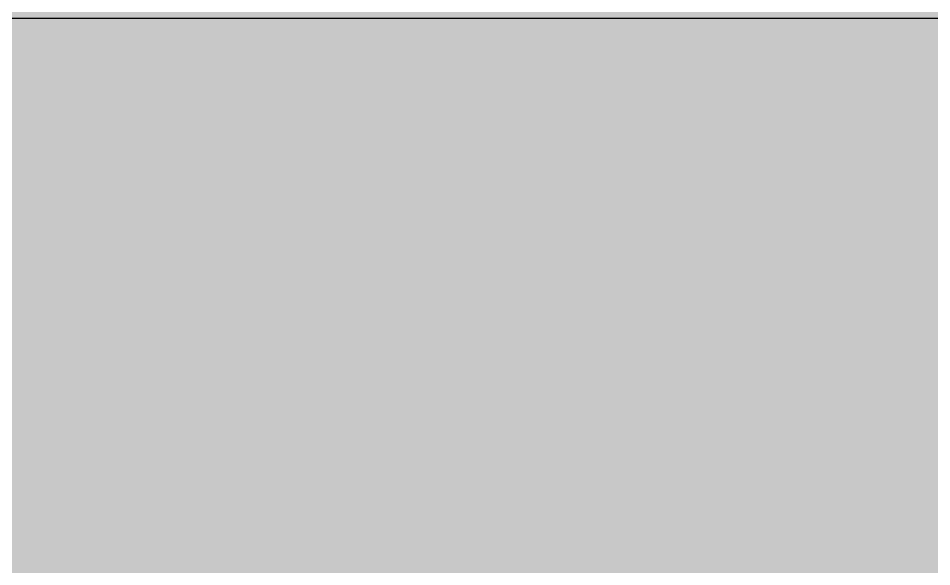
# Model space of a CAD drawing. Header units: centimetres. Extents: x 405564 to 502064, y 46284 to 60634.
# Drawn here: x 485280 to 485334.5, y 55999.8 to 56032.6 of the extents above; entities that cross this region are included whole.
import ezdxf

# ---------------------------------------------------------------- set-up
doc = ezdxf.new("R2010")
doc.units = ezdxf.units.CM
doc.layers.get('0').update_dxf_attribs({"color": 8, "lineweight": 9})
doc.layers.add('0-KRCN-MİMARİ-220526', color=8, linetype='Continuous', lineweight=9)
doc.layers.add('AS_NOT_MIMARI', color=8, linetype='Continuous')
doc.layers.add('AS_TAV', color=8, linetype='Continuous')

# ---------------------------------------------------------------- blocks, each defined once
blk = doc.blocks.new('A$Cdfb98813')
h = blk.add_hatch()
h.set_pattern_fill('ANGLE', color=256)
h.set_pattern_definition([(0, (-482318.783, -59032.118), (0, 6.985), [5.08, -1.905]), (90, (-482318.783, -59032.118), (-6.985, 4e-16), [5.08, -1.905])])
h.paths.add_polyline_path([(2235.139, -683), (325.139, -683), (325.139, -933.015), (2235.139, -933.015)])
h.paths.add_polyline_path([(800, -700), (900, -700), (900, -800), (800, -800)], flags=16)
h.paths.add_polyline_path([(1700, -700), (1800, -700), (1800, -800), (1700, -800)], flags=16)
at = {"layer": 'AS_TAV'}
blk.add_lwpolyline([(1253.081, -800), (1880, -800), (1880, -864.5), (1253.081, -864.5)], close=True, dxfattribs=at)
blk = doc.blocks.new('A$C6A10306C')
at = {"layer": 'AS_NOT_MIMARI'}
blk.add_blockref('A$Cdfb98813', (13285.68, -3801.454), dxfattribs=at)

msp = doc.modelspace()

# ---------------------------------------------------------------- block references
at = {"layer": '0-KRCN-MİMARİ-220526'}
msp.add_blockref('A$C6A10306C', (470564.066, 60634.016), dxfattribs=at)

doc.saveas('drawing.dxf')
